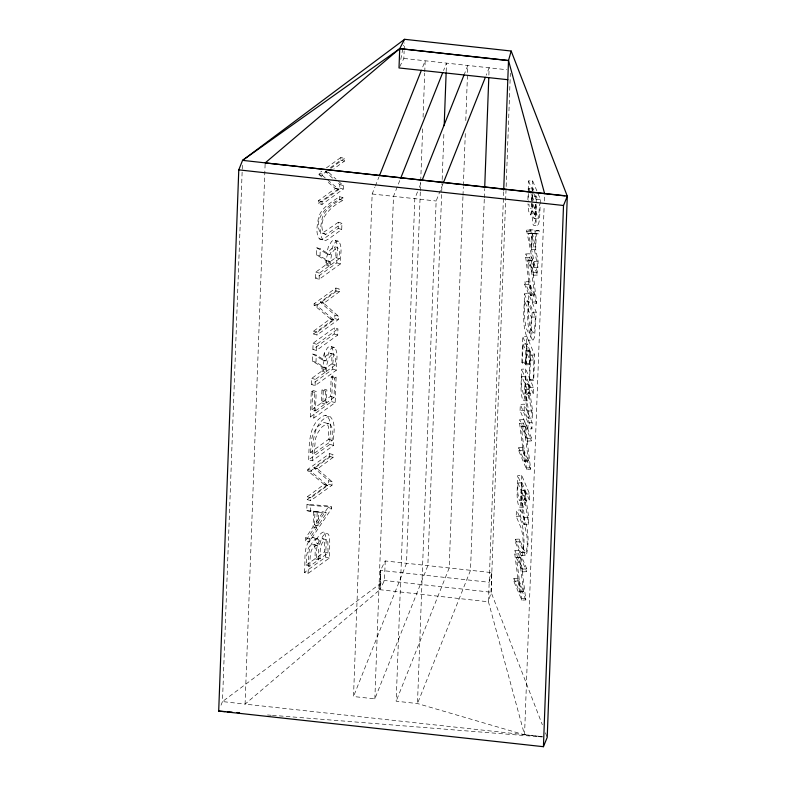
<?xml version="1.0" encoding="UTF-8"?>
<svg xmlns="http://www.w3.org/2000/svg" width="786" height="786" viewBox="0 0 786 786"><rect width="100%" height="100%" fill="white"/><g stroke="black" fill="none" stroke-linecap="round" stroke-linejoin="round"><path stroke-width="0.59" stroke-dasharray="3.93 2.95" d="M521.766 489.914L522.002 482.751L517.945 482.987L517.709 490.14A8.911 1.631 86.7 0 0 517.836 493.51L519.418 500.672L523.82 500.672A8.047 1.474 86.7 0 0 524.282 500.23L525.254 490.464L522.002 482.751M536.052 204.34L536.298 212.397L537.771 218.321A6.504 1.189 86.7 0 0 538.626 217.742L539.579 204.046M527.897 199.801L528.035 193.955M531.955 199.565L532.093 193.72M532.043 203.122C532.682 208.192 529.548 220.719 538.076 218.537M528.614 193.494L528.614 200.636M532.672 193.258L532.672 200.401M242.383 165.266L222.477 701.564L219.952 707.901M265.118 164.156L245.085 704.128L542.35 736.649L523.378 734.546M307.778 470.785L307.837 469.36L329.629 453.601L333.166 454.672L333.067 457.403L317.495 468.878L332.144 481.779L332.006 485.247L310.716 500.633L307.179 499.562L307.287 496.781L324.107 484.422L307.778 470.785L311.315 471.855L327.644 485.493L310.824 497.852L310.716 500.633M314.076 305.174L314.125 303.74L335.927 287.99L339.464 289.061L339.356 291.783L323.793 303.268L338.432 316.169L338.304 319.627L317.004 335.023L313.467 333.952L313.575 331.171L330.395 318.811L314.076 305.174L317.613 306.245L333.932 319.882L317.112 332.242L317.004 335.023M321.749 176.899L319.028 174.62L319.087 173.195L321.808 171.22M304.408 572.463C305.95 561.351 302.178 545.975 312.16 537.722L313.742 537.477L318.625 539.569L319.755 544.148C311.698 544.285 319.676 533.055 323.243 532.063L328.371 534.156L329.324 536.533L329.806 543.313L329.236 558.148L307.945 573.534L304.408 572.463L325.699 557.077L326.229 538.548L324.824 533.085L323.243 532.063M305.607 540.945L305.725 537.85L313.054 526.895L313.653 511.106L306.756 510.615L306.992 504.317L328.116 505.929L331.653 506.999L331.604 508.532L309.144 542.016L305.607 540.945L328.057 507.461L328.116 505.929M308.692 459.741C309.212 444.905 308.348 421.581 325.168 415.234L330.503 416.904C337.174 424.587 332.449 436.407 333.519 445.416L312.229 460.812L308.692 459.741L329.982 444.345C328.902 435.336 333.628 423.516 326.966 415.833L325.168 415.234M336.113 377.064L334.738 378.056L334.001 397.47L326.396 402.972L322.85 401.901L330.464 396.399L331.201 376.985L332.576 375.993L336.113 377.064L335.15 402.658L313.85 418.054L310.313 416.983L311.285 391.379L312.661 390.387L316.198 391.457L315.461 410.872L311.924 409.801L312.661 390.387M311.551 384.511L311.787 378.321L321.798 371.08L321.955 366.748L312.435 361.187L312.71 354.014L316.247 355.085L326.072 361.029L329.383 350.959L331.161 348.65L333.028 347.451L334.669 347.54C339.336 353.916 335.455 362.985 336.379 370.186L315.088 385.582L311.551 384.511L332.842 369.115C331.918 361.914 335.799 352.845 331.132 346.469L329.491 346.38L327.624 347.579L324.353 352.993L322.525 359.959L326.072 361.029M312.877 349.387L313.113 343.207L334.414 327.811L337.951 328.882L337.715 335.072L316.424 350.458L312.877 349.387L334.178 334.001L334.414 327.811M315.589 278.254L315.815 272.074L325.826 264.833L325.994 260.5L316.473 254.939L316.738 247.767L320.285 248.838L330.11 254.782L333.421 244.711L335.2 242.402L337.066 241.204L338.707 241.292C343.374 247.669 339.493 256.737 340.417 263.939L319.126 279.325L315.589 278.254L336.88 262.868C335.956 255.637 339.798 246.617 335.17 240.221L333.529 240.133L331.663 241.331L328.391 246.745L326.563 253.711L330.11 254.782M338.511 181.32L343.394 185.614L343.256 189.082L321.965 204.468L318.428 203.397L318.536 200.617L335.347 188.473L327.192 181.438M314.459 544.757L317.122 545.425L318.281 547.066L318.576 559.838L309.743 566.225L306.196 565.154L306.628 555.889L307.886 549.679A6.504 2.908 -73.2 0 1 310.067 545.798L312.799 544.207L315.726 545.16M310.48 452.422L311.934 437.989A15.022 6.71 -73.2 0 1 312.907 434.953A14.914 6.661 -73.2 0 1 314.872 430.708L318.399 425.953L322.388 423.055A17.665 7.889 -73.2 0 1 324.854 422.681L329.098 423.939A15.494 6.917 -73.2 0 1 331.299 426.199A16.624 7.418 -73.2 0 1 332.232 429.402L332.183 440.366L314.027 453.493L310.48 452.422L328.646 439.295L328.695 428.331A16.624 7.428 -73.2 0 0 327.762 425.128A15.494 6.917 -73.2 0 0 325.561 422.868M311.315 471.855L311.374 470.431L333.166 454.672M317.613 306.245L317.662 304.811L339.464 289.061M325.296 177.97L322.574 175.691L322.624 174.266L327.163 170.984M307.945 573.534C309.488 562.432 305.715 547.046 315.697 538.793L317.289 538.548M309.144 542.016L309.262 538.921L316.591 527.966L317.19 512.177L313.653 511.106M317.19 512.177L310.293 511.686L310.539 505.388L306.992 504.317M312.229 460.812C312.749 445.976 311.885 422.652 328.705 416.305M313.85 418.054L314.822 392.45L316.198 391.457M315.088 385.582L315.324 379.392L325.335 372.151L325.502 367.819L315.972 362.258L312.435 361.187M315.972 362.258L316.247 355.085M316.424 350.458L316.66 344.278L337.951 328.882M319.126 279.325L319.362 273.145L329.373 265.904L329.54 261.571L320.01 256.01L316.473 254.939M320.01 256.01L320.285 248.838M321.965 204.468L322.073 201.688L338.884 189.544L328.017 180.24M309.743 566.225C310.499 559.819 308.574 547.017 317.122 545.425M314.027 453.493L315.481 439.06A15.022 6.71 -73.2 0 1 317.043 434.56A14.914 6.661 -73.2 0 1 318.418 431.779L321.936 427.024L325.925 424.126A17.675 7.889 -73.2 0 1 328.391 423.752L329.098 423.939M332.144 481.779L328.597 480.708L313.958 467.808L329.531 456.332L329.629 453.601M338.432 316.169L334.895 315.098L320.246 302.197L335.819 290.712L335.927 287.99M332.527 178.098L325.217 171.407L328.754 172.478L336.074 179.169M314.469 524.822L314.98 511.254L323.154 511.853L326.691 512.924L318.006 525.893L314.469 524.822L323.154 511.853M306.196 565.154L315.039 558.767L315.225 548.49L313.575 544.354M311.924 409.801L321.474 402.894L321.975 389.905L323.351 388.913L326.888 389.984L326.396 402.972M331.407 353.661L333.893 354.348L334.954 355.577A8.911 3.979 -73.2 0 1 335.475 357.944L335.288 364.959L326.406 371.385L322.869 370.314L323.292 363.663L324.824 358.111A8.047 3.596 -73.2 0 1 325.994 355.891L328.813 353.297L332.36 353.955M326.897 264.067C323.184 250.027 341.989 236.566 339.326 258.712L330.444 265.137L326.897 264.067L335.779 257.641L335.966 250.626L334.394 247.03M316.345 557.814C316.856 551.801 315.412 541.358 322.653 538.626L326.868 539.962L327.85 541.78L328.047 552.99L319.892 558.885L316.345 557.814L324.51 551.919L324.598 542.261L323.891 539.589L322.653 538.626M318.006 525.893L318.526 512.325L314.98 511.254M322.85 401.901L323.351 388.913M315.461 410.872L325.021 403.965L325.512 390.976L326.888 389.984M326.406 371.385L326.829 364.733L328.361 359.182A8.056 3.596 -73.2 0 1 329.54 356.962L331.908 354.584L333.893 354.348M330.444 265.137C330.7 259.478 330.837 249.103 337.931 248.101M319.892 558.885C320.393 552.872 318.959 542.428 326.19 539.697M322.869 370.314L331.741 363.889L331.938 356.873A8.911 3.979 -73.2 0 0 331.417 354.506L330.356 353.278M307.179 499.562L328.469 484.176L328.597 480.708M310.313 416.983L331.604 401.587L332.576 375.993M313.467 333.952L334.757 318.556L334.895 315.098M319.322 238.856L322.034 239.504L325.217 237.785L338.186 228.412L338.422 222.232L341.959 223.303L341.723 229.483L328.764 238.856L325.571 240.575L319.322 238.856C315.461 233.118 317.21 225.68 318.212 219.323C320.128 208.005 331.063 202.729 339.395 196.608L342.932 197.679L342.834 200.401C331.171 206.374 316.955 219.019 323.596 233.53L325.758 234.316L328.469 233.049L341.959 223.303M325.758 234.316L320.059 232.459C313.418 217.948 327.634 205.303 339.287 199.33L339.395 196.608M318.428 203.397L339.719 188.011L339.857 184.543L337.41 182.401M330.405 167.664L340.78 160.167L340.878 157.446L344.425 158.517L344.317 161.238L333.942 168.735M442.125 180.79L427.849 565.665L374.843 698.872L353.513 696.524L372.161 193.985L374.873 187.176M374.843 698.872L393.491 196.323L400.261 179.306M417.523 191.853L414.812 198.661L396.164 701.21L417.484 703.549L524.537 734.841L488.46 601.801L491.093 592.231L491.84 572.64L385.209 560.949L380.552 570.361L379.952 589.657L245.085 704.128L222.477 701.564L384.492 580.5L491.093 592.231L542.36 724.8M399.75 66.643L403.847 58.439L404.122 51.267M404.161 50.068L404.436 42.886M385.209 560.949L384.492 580.5L379.835 589.697L380.679 570.105L379.835 589.697L488.46 601.801L503.708 190.124M420.304 191.931L406.519 563.326L353.513 696.524M420.353 190.703L420.667 182.126M420.716 180.898L422.711 126.968M423.074 117.163L424.715 73.039M424.764 71.811L425.167 60.777L421.807 69.247M442.911 183.983L436.142 201L417.484 703.549L470.5 570.341L484.274 198.956M442.174 179.562L443.952 131.763M446.173 71.703L446.497 63.126L443.55 70.534M462.954 196.608L449.17 568.003L396.164 701.21M463.003 195.39L463.318 186.803M463.367 185.584L465.322 132.873M465.774 120.622L467.817 65.464L464.447 73.943M484.323 197.728L484.638 189.151M488.872 75.151L489.147 67.802L486.19 75.23M491.093 592.231L510.36 73.127M533.812 267.692L526.522 229.866L530.579 229.64L539.216 230.779L539.098 233.874L532.22 233.766L531.641 249.575L534.038 261.384L533.812 267.692L537.87 267.456L538.096 261.158L535.698 249.339L536.278 233.53L539.098 233.874M521.796 600.16L516.461 557.5L520.529 557.058L525.844 599.924L521.796 600.16L513.798 581.237L513.906 578.506L517.964 578.27L523.663 591.779L519.605 592.015L513.906 578.506M519.605 592.015L514.801 554.091L514.928 550.613L518.986 550.387L526.787 568.868L526.689 571.648L522.631 571.884L516.471 557.284M520.47 509.918C528.015 523.594 529.843 540.09 526.384 555.191L521.197 555.535L515.243 542.006L515.341 539.284L519.399 539.049L524.35 550.76L525.343 552.42L526.286 552.018L527.308 545.337L526.905 535.286L525.186 527.828L520.244 516.107L520.47 509.918L516.412 510.143L516.186 516.343L521.138 528.064L522.847 535.512L523.25 545.572L522.228 552.253L521.285 552.656L520.293 550.996L515.341 539.284M529.312 500.083L525.647 491.397L521.59 491.623L525.264 500.318L529.312 500.083L529.548 493.893L521.737 475.402L517.679 475.638C517.836 486.013 515.606 497.007 518.996 507.088L523.731 507.314L525.127 502.028L521.069 502.264L519.674 507.55M526.6 469.399L521.265 426.739L525.333 426.297L530.658 469.163L526.6 469.399L518.613 450.476L518.711 447.745L522.769 447.509L528.467 461.018L524.409 461.254L518.711 447.745M524.409 461.254L519.605 423.32L519.733 419.852L523.79 419.626L531.591 438.107L531.493 440.887L527.435 441.123L521.275 426.523M520.077 410.587L520.303 404.387L524.36 404.151L532.161 422.642L531.935 428.842L527.878 429.068L520.077 410.587L524.134 410.351L531.935 428.842M533.232 393.668L529.558 384.973L525.5 385.209L529.175 393.894L533.232 393.668L533.458 387.469L525.647 368.978L521.599 369.214C521.747 379.599 519.517 390.583 522.906 400.663L527.642 400.899L529.037 395.604L524.979 395.839L523.584 401.125M522.356 363.525L523.063 344.081L527.121 343.846L526.404 363.289L522.356 363.525L521.845 362.326L522.788 336.693L526.846 336.457L534.647 354.938L533.704 380.581L529.656 380.817L529.145 379.618L529.862 360.175L526.365 351.882L530.412 351.656L533.92 359.949L533.203 379.383L533.704 380.581M532.564 340.102C524.979 326.249 528.723 308.819 528.418 293.63L524.36 293.866C524.675 309.055 520.922 326.485 528.506 340.328L533.301 339.965L534.568 337.066L536.229 312.111L524.704 284.591L524.802 281.86L528.86 281.634L534.568 295.143L530.511 295.369L524.802 281.86M530.511 295.369L525.706 257.444L525.834 253.976L529.882 253.74L537.693 272.231L537.585 275.012L533.537 275.238L527.367 260.638L531.424 260.412L537.585 275.012M528.172 190.241L528.516 180.947L532.574 180.721L540.375 199.202L539.618 218.832L538.381 225.16L533.665 225.464L532.967 224.207L531.503 211.375C539.953 208.663 533.311 221.446 537.722 225.238M521.855 376.563L521.619 383.725A8.911 1.631 86.7 0 0 521.747 387.095L523.329 394.258L527.73 394.248A8.047 1.474 86.7 0 0 528.192 393.806L529.165 384.04L525.913 376.337L521.855 376.563L525.107 384.275L524.134 394.041A8.047 1.474 86.7 0 1 523.673 394.484M524.714 301.421L524.439 313.005A16.624 3.046 86.7 0 0 524.684 317.947A15.494 2.839 86.7 0 0 525.402 323.95L525.647 325.316A17.665 3.232 86.7 0 0 526.512 328.941L528.693 333.117L533.38 332.861A14.914 2.731 86.7 0 0 534.166 331.574A15.022 2.751 86.7 0 0 534.578 329.933L535.423 316.955L528.772 301.195L524.714 301.421L531.365 317.19L530.521 330.169A15.022 2.751 86.7 0 1 529.872 332.399A14.914 2.731 86.7 0 1 529.322 333.097L529.017 333.195M528.713 190.939L528.811 188.385L532.859 188.149L533.714 190.173M531.424 260.412L536.75 303.278L532.692 303.514L527.367 260.638M530.412 351.656L529.941 364.655L525.883 364.891L525.382 363.692L525.854 350.694L523.063 344.081M537.87 267.456L530.579 229.64M531.582 201.393L531.798 195.468L530.943 193.444M525.844 599.924L517.856 581.001L517.964 578.27M523.663 591.779L518.858 553.855L518.986 550.387M525.254 555.299L519.3 541.78L519.399 539.049M517.945 482.987L521.197 490.7L520.224 500.466A8.047 1.474 86.7 0 1 519.762 500.898M521.737 475.402C521.894 485.787 519.664 496.772 523.054 506.852L523.731 507.314M530.658 469.163L522.661 450.24L522.769 447.509M528.467 461.018L523.663 423.094L523.79 419.626M524.134 410.351L524.36 404.151M525.647 368.978C525.805 379.363 523.574 390.347 526.964 400.438L527.642 400.899M526.404 363.289L525.903 362.091L526.846 336.457M536.75 303.278L528.762 284.355L528.86 281.634M534.568 295.143L529.754 257.209L529.882 253.74M532.191 190.939L532.574 180.721M525.883 364.891L526.365 351.882M532.102 201.501L532.279 196.608L536.337 196.382L537.958 200.214M525.647 491.397L525.49 495.74L528.683 517.247L528.418 524.429L524.37 524.655L524.626 517.483L521.432 495.966L521.59 491.623M529.558 384.973L529.4 389.316L532.594 410.832L532.328 418.005L528.28 418.24L528.536 411.058L525.343 389.551L525.5 385.209M525.913 376.337L525.677 383.489A8.911 1.631 86.7 0 0 525.805 386.859L526.689 392.411L527.73 394.248M528.772 301.195L528.497 312.779A16.624 3.046 86.7 0 0 528.742 317.711A15.494 2.839 86.7 0 0 529.459 323.724L529.705 325.08A17.665 3.232 86.7 0 0 530.57 328.715L533.075 332.959M532.77 190.703L532.859 188.149M531.179 247.246L531.68 233.658L535.738 233.422L535.237 247.01L531.179 247.246L528.339 233.226L535.738 233.422M529.941 364.655L529.44 363.466L529.911 350.458L527.121 343.846M535.521 204.281L534.991 215.413L534.018 218.773M535.708 199.182L535.856 195.233L531.798 195.468M522.631 571.884L522.729 569.103L514.928 550.613M525.264 500.318L525.49 494.119L517.679 475.638M527.435 441.123L527.534 438.342L519.733 419.852M527.878 429.068L528.104 422.878L520.303 404.387M529.175 393.894L529.4 387.704L521.599 369.214M529.656 380.817L530.599 355.174L522.788 336.693M524.36 293.866L532.171 312.347L531.012 334.512L529.921 339.188L528.506 340.328M533.537 275.238L533.635 272.457L525.834 253.976M535.04 234.11L535.158 231.005L526.522 229.866M536.081 205.991L535.295 221.829L534.323 225.395L533.665 225.464M536.199 202.719L536.337 196.382M524.537 734.841L544.158 205.912M544.344 201.01L544.531 196.097M531.513 203.358C532.328 208.418 529.007 210.098 528.909 204.164M535.472 204.822L534.686 208.251L530.353 208.526M400.791 59.392L403.464 45.205M531.503 211.375L530.334 214.863L528.782 211.581L527.976 203.8M535.531 211.09L534.392 214.627L530.334 214.863M491.84 572.64L489.177 582.279L380.552 570.361M319.814 544.099C321.052 540.021 322.152 534.578 326.78 533.134M375.325 186.046L378.94 176.968M419.331 187.323L421.581 181.645M326.347 167.939L340.878 157.446M330.798 168.361L344.425 158.517M342.932 197.679C334.6 203.81 323.665 209.076 321.749 220.394C320.747 226.751 318.998 234.189 322.869 239.927M338.422 222.232L322.211 233.246M521.197 555.535L522.326 555.417C525.785 540.326 523.967 523.82 516.412 510.143M540.375 199.202L536.317 199.438L533.714 193.277M526.463 231.408L530.521 231.172M535.158 231.005L539.216 230.779M532.22 233.766L536.278 233.53M531.641 249.575L535.698 249.339M525.706 257.444L529.754 257.209M527.357 260.854L531.415 260.618M534.038 261.384L538.096 261.158M533.635 272.457L537.693 272.231M524.704 284.591L528.762 284.355M530.521 295.133L534.578 294.897M532.751 302.089L536.799 301.853M532.171 312.347L536.229 312.111M531.365 317.19L535.423 316.955M525.854 350.694L529.911 350.458M530.599 355.174L534.647 354.938M529.862 360.175L533.92 359.949M521.845 362.326L525.903 362.091M525.382 363.692L529.44 363.466M529.145 379.618L533.203 379.383M525.107 384.275L529.165 384.04M529.4 387.704L533.458 387.469M525.343 389.551L529.4 389.316M528.536 411.058L532.594 410.832M519.605 423.32L523.663 423.094M528.104 422.878L532.161 422.642M521.265 426.739L525.323 426.503M527.534 438.342L531.591 438.107M518.613 450.476L522.661 450.24M524.419 461.018L528.477 460.783M526.649 467.965L530.707 467.739M521.197 490.7L525.254 490.464M525.49 494.119L529.548 493.893M521.432 495.966L525.49 495.74M516.186 516.343L520.244 516.107M524.626 517.483L528.683 517.247M515.243 542.006L519.3 541.78M521.285 552.656L525.343 552.42M514.801 554.091L518.858 553.855M516.461 557.5L520.519 557.264M522.729 569.103L526.787 568.868M513.798 581.237L517.856 581.001M519.615 591.779L523.673 591.544M521.845 598.726L525.903 598.5M318.526 512.325L326.691 512.924M310.539 505.388L331.653 506.999M267.535 714.946L271.209 715.28M272.418 715.329L542.34 736.983M403.847 58.439L506.921 69.748M372.161 193.985L436.142 201M528.339 233.226L531.68 233.658M327.683 423.566L328.391 423.752M340.78 160.167L344.317 161.238M325.208 171.653L328.745 172.724M319.087 173.195L322.624 174.266M319.028 174.62L322.574 175.691M339.857 184.543L343.394 185.614M339.719 188.011L343.256 189.082M335.357 188.257L338.894 189.328M335.347 188.473L338.884 189.544M339.287 199.33L342.834 200.401M318.536 200.617L322.073 201.688M338.186 228.412L341.723 229.483M335.17 240.221L338.707 241.292M335.779 257.641L339.326 258.712M336.88 262.868L340.417 263.939M325.994 260.5L329.54 261.571M325.826 264.833L329.373 265.904M315.815 272.074L319.362 273.145M335.819 290.712L339.356 291.783M320.256 301.962L323.803 303.032M320.246 302.197L323.793 303.268M314.125 303.74L317.662 304.811M334.757 318.556L338.304 319.627M330.395 318.811L333.932 319.882M330.385 319.018L333.932 320.089M334.178 334.001L337.715 335.072M313.575 331.171L317.112 332.242M331.132 346.469L334.669 347.54M313.113 343.207L316.66 344.278M331.741 363.889L335.288 364.959M332.842 369.115L336.379 370.186M321.955 366.748L325.502 367.819M321.798 371.08L325.335 372.151M331.201 376.985L334.738 378.056M311.787 378.321L315.324 379.392M321.975 389.905L325.512 390.976M330.464 396.399L334.001 397.47M311.285 391.379L314.822 392.45M331.604 401.587L335.15 402.658M321.474 402.894L325.021 403.965M328.646 439.295L332.183 440.366M329.982 444.345L333.519 445.416M329.531 456.332L333.067 457.403M313.968 467.572L317.505 468.643M313.958 467.808L317.495 468.878M307.837 469.36L311.374 470.431M328.469 484.176L332.006 485.247M324.107 484.422L327.644 485.493M324.097 484.628L327.634 485.709M307.287 496.781L310.824 497.852M328.057 507.461L331.604 508.532M306.756 510.615L310.293 511.686M313.054 526.895L316.591 527.966M305.725 537.85L309.262 538.921M324.51 551.919L328.047 552.99M325.699 557.077L329.236 558.148M315.039 558.767L318.576 559.838M523.82 500.672L522.778 498.825L521.894 493.284A8.911 1.631 86.7 0 1 521.766 489.914M316.738 247.767L326.563 253.711M312.71 354.014L322.525 359.959M313.742 537.477L315.088 538.498L316.208 543.077M534.411 208.29L532.967 203.938M534.392 214.627L532.839 211.355L532.034 203.564M528.516 180.947L532.417 190.192M528.811 188.385L530.521 192.432M532.279 196.608L533.9 200.45M525.333 426.297L531.493 440.887M520.529 557.058L526.689 571.648M545.455 732.798L547.223 737.376M532.397 233L535.237 247.01M324.353 352.993L325.031 356.982M529.037 395.604L532.328 418.005M524.979 395.839L528.28 418.24M525.127 502.028L528.418 524.429M521.069 502.264L524.37 524.655"/><path stroke-width="1.18" d="M218.695 711.075L238.777 169.874L242.56 160.364L404.574 39.3L511.175 51.031L567.305 196.176L547.223 737.376L543.431 746.7L218.695 711.075L224.796 711.566M507.835 79.7L399.003 67.95L399.72 48.624L404.574 39.3M444.178 125.632L446.134 72.931M484.687 187.923L488.784 77.608M503.708 190.124L508.513 60.502L511.175 51.031M543.431 746.7L563.513 205.5L567.305 196.176L242.56 160.364L400.035 48.467M379.392 175.828L421.384 70.308M400.713 178.167L442.705 72.656M422.033 180.515L464.025 75.004M443.363 182.853L485.345 77.352M544.619 193.641L508.513 60.502L399.72 48.624L265.167 162.928L564.8 195.714M227.242 711.752L232.125 712.145M237.008 712.529L239.455 712.735M399.72 48.624L508.542 60.601M238.777 169.874L563.513 205.5"/></g></svg>
